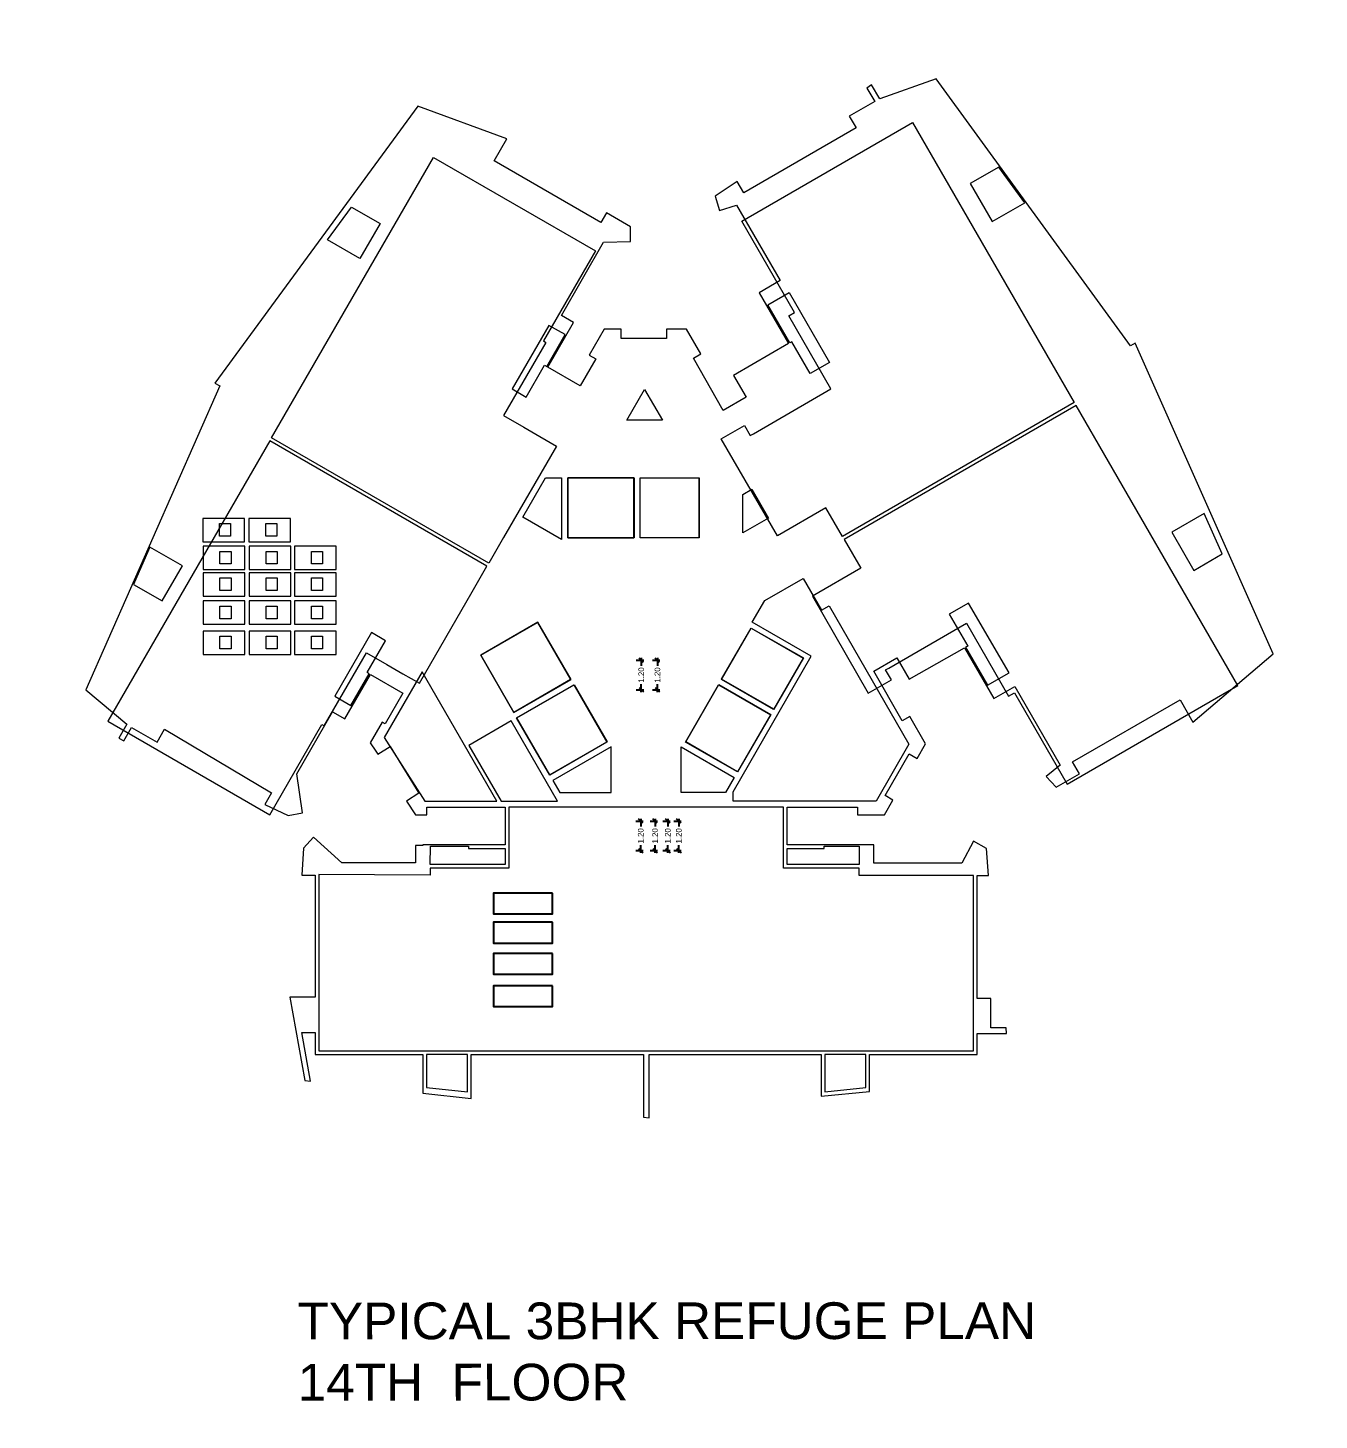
# Model space of a CAD drawing. Header units: metres. Extents: x 256329 to 886268, y -249371 to 355.
# Drawn here: x 287235.4 to 287288.1, y -936.4 to -879.6 of the extents above; entities that cross this region are included whole.
import ezdxf

# ---------------------------------------------------------------- set-up
doc = ezdxf.new("R2010")
doc.units = ezdxf.units.M
doc.header["$MEASUREMENT"] = 0
doc.header["$PDMODE"] = 35
doc.linetypes.add('DASHED', pattern=[0.75, 0.5, -0.25])
doc.layers.get('0').update_dxf_attribs({"lineweight": 18})
doc.layers.get('Defpoints').update_dxf_attribs({"lineweight": 20})
doc.layers.add('A_TEXT', color=4, linetype='Continuous', lineweight=0, transparency=0.3)
doc.layers.add('BLK_2_FLR_19_BATH', color=14, linetype='DASHED', lineweight=9, plot=False)
doc.layers.add('BLK_2_FLR_19_BLT_UP_AREA', color=7, linetype='Continuous', true_color=0x995f4c)
doc.layers.add('BLK_2_FLR_19_LIFT_4', color=7, linetype='Continuous', true_color=0x995f4c)
for name, color, linetype, lineweight in [('BLK_2_FLR_19_BLT_UP_AREA_DEDUCT', 14, 'DASHED', 9), ('BLK_2_FLR_19_CARPET_AREA', 14, 'DASHED', 9), ('BLK_2_FLR_19_EXIT_WIDTH_DOOR', 7, 'Continuous', 0), ('BLK_2_FLR_19_EXIT_WIDTH_STAIR', 7, 'Continuous', 0), ('BLK_2_FLR_19_LIFT_1', 1, 'Continuous', 0), ('BLK_2_FLR_19_LIFT_2', 1, 'Continuous', 0), ('BLK_2_FLR_19_LIFT_3', 14, 'DASHED', 9)]:
    doc.layers.add(name, color=color, linetype=linetype, lineweight=lineweight)
doc.layers.add('BLK_2_FLR_19_FAR_AREA_DEDUCT', color=7, linetype='Continuous')
doc.layers.add('BLK_2_FLR_19_UNITFA', color=5, linetype='Continuous')
for name, color, linetype, plot in [('BLK_2_FLR_19_LIFT_5', 2, 'Continuous', False), ('BLK_2_FLR_19_LIFT_6', 2, 'Continuous', False), ('BLK_2_FLR_19_WATER_CLOSET', 2, 'Continuous', False)]:
    doc.layers.add(name, color=color, linetype=linetype, plot=plot)
doc.styles.add('Arial', font='arial.ttf')
doc.styles.get("Standard").update_dxf_attribs({"font": 'arial.ttf'})
doc.dimstyles.new('METRIC DIM', dxfattribs={"dimtxt": 0.23, "dimasz": 0.18, "dimexe": 0.1, "dimexo": 0.1, "dimgap": 0.09, "dimtad": 0, "dimzin": 0, "dimdsep": 46, "dimtxsty": 'Standard', "dimblk": 'OBLIQUE', "dimcen": 0, "dimdle": 0.1, "dimclrd": 147, "dimclre": 147, "dimclrt": 7, "dimadec": 0, "dimazin": 0, "dimtfac": 1, "dimtofl": 0, "dimtmove": 0, "dimatfit": 2, "dimfxl": 0.125, "dimtolj": 1, "dimtzin": 0, "dimarcsym": 0})

# ---------------------------------------------------------------- blocks, each defined once
blk = doc.blocks.new('_Oblique')
at = {"color": 0, "linetype": 'ByBlock', "lineweight": -2}
blk.add_line((-0.5, -0.5), (0.5, 0.5), dxfattribs=at)
blk = doc.blocks.new('*D1664')
at = {"layer": 'BLK_2_FLR_19_EXIT_WIDTH_DOOR', "color": 147, "lineweight": -2, "transparency": 16777216}
for p, q in [((287260.197513, -911.973835), (287260.504576, -911.973835)), ((287260.404576, -911.873835), (287260.404576, -912.197135)), ((287260.404576, -913.275435), (287260.404576, -912.952135)), ((287260.197513, -913.175435), (287260.504576, -913.175435))]:
    blk.add_line(p, q, dxfattribs=at)
at = {"layer": 'Defpoints', "color": 0, "transparency": 16777216}
for p in [(287260.097513, -911.973835), (287260.097513, -913.175435), (287260.404576, -913.175435)]:
    blk.add_point(p, dxfattribs=at)
at = {"layer": 'BLK_2_FLR_19_EXIT_WIDTH_DOOR', "color": 147, "lineweight": -2, "transparency": 16777216, "xscale": 0.18, "yscale": 0.18, "zscale": 0.18}
for p, rotation in [((287260.404576, -911.973835), 90), ((287260.404576, -913.175435), 270)]:
    blk.add_blockref('_Oblique', p, dxfattribs=dict(at, rotation=rotation))
at = {"layer": 'BLK_2_FLR_19_EXIT_WIDTH_DOOR', "color": 7, "transparency": 16777216, "insert": (287260.404576, -912.574635), "char_height": 0.23, "attachment_point": 5, "rotation": 90}
blk.add_mtext('\\A1;1.20', dxfattribs=at)
blk = doc.blocks.new('*D1665')
at = {"layer": 'BLK_2_FLR_19_EXIT_WIDTH_DOOR', "color": 147, "lineweight": -2, "transparency": 16777216}
for p, q in [((287260.782421, -911.973835), (287261.089484, -911.973835)), ((287260.989484, -911.873835), (287260.989484, -912.197135)), ((287260.989484, -913.275435), (287260.989484, -912.952135)), ((287260.782421, -913.175435), (287261.089484, -913.175435))]:
    blk.add_line(p, q, dxfattribs=at)
at = {"layer": 'Defpoints', "color": 0, "transparency": 16777216}
for p in [(287260.682421, -911.973835), (287260.682421, -913.175435), (287260.989484, -913.175435)]:
    blk.add_point(p, dxfattribs=at)
at = {"layer": 'BLK_2_FLR_19_EXIT_WIDTH_DOOR', "color": 147, "lineweight": -2, "transparency": 16777216, "xscale": 0.18, "yscale": 0.18, "zscale": 0.18}
for p, rotation in [((287260.989484, -911.973835), 90), ((287260.989484, -913.175435), 270)]:
    blk.add_blockref('_Oblique', p, dxfattribs=dict(at, rotation=rotation))
at = {"layer": 'BLK_2_FLR_19_EXIT_WIDTH_DOOR', "color": 7, "transparency": 16777216, "insert": (287260.989484, -912.574635), "char_height": 0.23, "attachment_point": 5, "rotation": 90}
blk.add_mtext('\\A1;1.20', dxfattribs=at)
blk = doc.blocks.new('*D1666')
at = {"layer": 'BLK_2_FLR_19_EXIT_WIDTH_DOOR', "color": 147, "lineweight": -2, "transparency": 16777216}
for p, q in [((287261.302988, -911.973835), (287261.610052, -911.973835)), ((287261.510052, -911.873835), (287261.510052, -912.197135)), ((287261.510052, -913.275435), (287261.510052, -912.952135)), ((287261.302988, -913.175435), (287261.610052, -913.175435))]:
    blk.add_line(p, q, dxfattribs=at)
at = {"layer": 'Defpoints', "color": 0, "transparency": 16777216}
for p in [(287261.202988, -911.973835), (287261.202988, -913.175435), (287261.510052, -913.175435)]:
    blk.add_point(p, dxfattribs=at)
at = {"layer": 'BLK_2_FLR_19_EXIT_WIDTH_DOOR', "color": 147, "lineweight": -2, "transparency": 16777216, "xscale": 0.18, "yscale": 0.18, "zscale": 0.18}
for p, rotation in [((287261.510052, -911.973835), 90), ((287261.510052, -913.175435), 270)]:
    blk.add_blockref('_Oblique', p, dxfattribs=dict(at, rotation=rotation))
at = {"layer": 'BLK_2_FLR_19_EXIT_WIDTH_DOOR', "color": 7, "transparency": 16777216, "insert": (287261.510052, -912.574635), "char_height": 0.23, "attachment_point": 5, "rotation": 90}
blk.add_mtext('\\A1;1.20', dxfattribs=at)
blk = doc.blocks.new('*D1667')
at = {"layer": 'BLK_2_FLR_19_EXIT_WIDTH_DOOR', "color": 147, "lineweight": -2, "transparency": 16777216}
for p, q in [((287261.753367, -911.973835), (287262.060431, -911.973835)), ((287261.960431, -911.873835), (287261.960431, -912.197135)), ((287261.960431, -913.275435), (287261.960431, -912.952135)), ((287261.753367, -913.175435), (287262.060431, -913.175435))]:
    blk.add_line(p, q, dxfattribs=at)
at = {"layer": 'Defpoints', "color": 0, "transparency": 16777216}
for p in [(287261.653367, -911.973835), (287261.653367, -913.175435), (287261.960431, -913.175435)]:
    blk.add_point(p, dxfattribs=at)
at = {"layer": 'BLK_2_FLR_19_EXIT_WIDTH_DOOR', "color": 147, "lineweight": -2, "transparency": 16777216, "xscale": 0.18, "yscale": 0.18, "zscale": 0.18}
for p, rotation in [((287261.960431, -911.973835), 90), ((287261.960431, -913.175435), 270)]:
    blk.add_blockref('_Oblique', p, dxfattribs=dict(at, rotation=rotation))
at = {"layer": 'BLK_2_FLR_19_EXIT_WIDTH_DOOR', "color": 7, "transparency": 16777216, "insert": (287261.960431, -912.574635), "char_height": 0.23, "attachment_point": 5, "rotation": 90}
blk.add_mtext('\\A1;1.20', dxfattribs=at)
blk = doc.blocks.new('*D1668')
at = {"layer": 'BLK_2_FLR_19_EXIT_WIDTH_STAIR', "color": 147, "lineweight": -2, "transparency": 16777216}
for p, q in [((287260.878729, -905.405859), (287261.185792, -905.405859)), ((287261.085792, -905.305859), (287261.085792, -905.629159)), ((287260.878729, -906.607459), (287261.185792, -906.607459)), ((287261.085792, -906.707459), (287261.085792, -906.384159))]:
    blk.add_line(p, q, dxfattribs=at)
at = {"layer": 'Defpoints', "color": 0, "transparency": 16777216}
for p in [(287260.778729, -905.405859), (287260.778729, -906.607459), (287261.085792, -906.607459)]:
    blk.add_point(p, dxfattribs=at)
at = {"layer": 'BLK_2_FLR_19_EXIT_WIDTH_STAIR', "color": 147, "lineweight": -2, "transparency": 16777216, "xscale": 0.18, "yscale": 0.18, "zscale": 0.18}
for p, rotation in [((287261.085792, -905.405859), 90), ((287261.085792, -906.607459), 270)]:
    blk.add_blockref('_Oblique', p, dxfattribs=dict(at, rotation=rotation))
at = {"layer": 'BLK_2_FLR_19_EXIT_WIDTH_STAIR', "color": 7, "transparency": 16777216, "insert": (287261.085792, -906.006659), "char_height": 0.23, "attachment_point": 5, "rotation": 90}
blk.add_mtext('\\A1;1.20', dxfattribs=at)
blk = doc.blocks.new('*D1669')
at = {"layer": 'BLK_2_FLR_19_EXIT_WIDTH_STAIR', "color": 147, "lineweight": -2, "transparency": 16777216}
for p, q in [((287260.217783, -905.405859), (287260.524847, -905.405859)), ((287260.424847, -905.305859), (287260.424847, -905.629159)), ((287260.217783, -906.607459), (287260.524847, -906.607459)), ((287260.424847, -906.707459), (287260.424847, -906.384159))]:
    blk.add_line(p, q, dxfattribs=at)
at = {"layer": 'Defpoints', "color": 0, "transparency": 16777216}
for p in [(287260.117783, -905.405859), (287260.117783, -906.607459), (287260.424847, -906.607459)]:
    blk.add_point(p, dxfattribs=at)
at = {"layer": 'BLK_2_FLR_19_EXIT_WIDTH_STAIR', "color": 147, "lineweight": -2, "transparency": 16777216, "xscale": 0.18, "yscale": 0.18, "zscale": 0.18}
for p, rotation in [((287260.424847, -905.405859), 90), ((287260.424847, -906.607459), 270)]:
    blk.add_blockref('_Oblique', p, dxfattribs=dict(at, rotation=rotation))
at = {"layer": 'BLK_2_FLR_19_EXIT_WIDTH_STAIR', "color": 7, "transparency": 16777216, "insert": (287260.424847, -906.006659), "char_height": 0.23, "attachment_point": 5, "rotation": 90}
blk.add_mtext('\\A1;1.20', dxfattribs=at)

msp = doc.modelspace()

# ---------------------------------------------------------------- linework, layer by layer
at = {"layer": 'BLK_2_FLR_19_BATH', "color": 3, "linetype": 'ByBlock', "lineweight": 9}
for points in [[(287242.516193, -900.566003), (287244.217993, -900.566003), (287244.217993, -899.612167), (287242.516193, -899.612167)], [(287244.399595, -900.566003), (287246.101395, -900.566003), (287246.101395, -899.612167), (287244.399595, -899.612167)], [(287242.53374, -901.699085), (287244.23554, -901.699085), (287244.23554, -900.745248), (287242.53374, -900.745248)], [(287244.417142, -901.699085), (287246.118942, -901.699085), (287246.118942, -900.745248), (287244.417142, -900.745248)], [(287246.26545, -901.699085), (287247.96725, -901.699085), (287247.96725, -900.745248), (287246.26545, -900.745248)], [(287242.53374, -902.784954), (287244.23554, -902.784954), (287244.23554, -901.831118), (287242.53374, -901.831118)], [(287244.417142, -902.784954), (287246.118942, -902.784954), (287246.118942, -901.831118), (287244.417142, -901.831118)], [(287246.26545, -902.784954), (287247.96725, -902.784954), (287247.96725, -901.831118), (287246.26545, -901.831118)], [(287242.53374, -903.93456), (287244.23554, -903.93456), (287244.23554, -902.980723), (287242.53374, -902.980723)], [(287244.417142, -903.93456), (287246.118942, -903.93456), (287246.118942, -902.980723), (287244.417142, -902.980723)], [(287246.26545, -903.93456), (287247.96725, -903.93456), (287247.96725, -902.980723), (287246.26545, -902.980723)], [(287242.53374, -905.166785), (287244.23554, -905.166785), (287244.23554, -904.212949), (287242.53374, -904.212949)], [(287244.417142, -905.166785), (287246.118942, -905.166785), (287246.118942, -904.212949), (287244.417142, -904.212949)], [(287246.26545, -905.166785), (287247.96725, -905.166785), (287247.96725, -904.212949), (287246.26545, -904.212949)]]:
    msp.add_lwpolyline(points, close=True, dxfattribs=at)
at = {"layer": 'BLK_2_FLR_19_BLT_UP_AREA', "color": 14, "linetype": 'ByBlock', "lineweight": 9, "elevation": 0.042641}
msp.add_lwpolyline([(287259.987642, -887.706619), (287259.003875, -887.138495), (287258.779146, -887.5277), (287254.415549, -885.00791), (287254.935202, -884.109357), (287251.295212, -882.783439), (287243.014675, -894.083375), (287243.210919, -894.196607), (287237.745714, -906.607512), (287239.419676, -908.020401), (287239.088814, -908.592429), (287239.296036, -908.693537), (287239.613151, -908.145872), (287240.652874, -908.749952), (287240.956451, -908.223382), (287245.332806, -910.814222), (287245.057937, -911.290185), (287246.01005, -911.748815), (287246.598215, -911.630326), (287246.354511, -910.0469), (287247.819191, -907.511749), (287248.314787, -907.798005), (287249.363504, -905.981575), (287250.686014, -906.745126), (287249.962133, -908.002381), (287249.842059, -907.933156), (287249.358776, -908.771036), (287249.582512, -909.118571), (287249.663623, -909.243242), (287250.172018, -908.929588), (287251.348127, -910.837958), (287250.841557, -911.159527), (287251.201099, -911.716781), (287251.675513, -911.71678), (287251.675513, -911.407892), (287254.865551, -911.407892), (287254.865681, -912.940232), (287251.511162, -912.940231), (287251.511162, -912.968403), (287251.211033, -912.968424), (287251.211061, -913.678763), (287248.197482, -913.678882), (287247.038526, -912.634503), (287246.635473, -913.078952), (287246.559145, -914.178146), (287247.111161, -914.178209), (287247.1112, -919.169336), (287246.069903, -919.16937), (287246.684313, -922.568117), (287246.922705, -922.59392), (287246.562566, -920.599629), (287247.111162, -920.599593), (287247.111162, -921.50038), (287251.5111, -921.501006), (287251.511162, -923.089365), (287253.481255, -923.302113), (287253.481545, -921.500369), (287260.511041, -921.499408), (287260.512173, -924.060848), (287260.742143, -924.085739), (287260.74232, -921.500357), (287267.77271, -921.499912), (287267.772625, -923.201162), (287269.742513, -923.016764), (287269.743648, -921.499822), (287274.142194, -921.500334), (287274.142566, -920.649173), (287274.72503, -920.649078), (287275.341279, -920.649043), (287275.322261, -920.419032), (287274.693835, -920.419073), (287274.693178, -919.219826), (287274.142513, -919.219826), (287274.142514, -914.198672), (287274.602418, -914.199414), (287274.516362, -913.091063), (287273.996707, -912.791131), (287273.509438, -913.691391), (287269.924103, -913.691881), (287269.924069, -912.941835), (287266.388251, -912.94203), (287266.387867, -911.406138), (287269.258973, -911.406117), (287269.258796, -911.712264), (287270.358924, -911.712429), (287270.703308, -911.115991), (287270.378977, -910.928716), (287271.367014, -909.226517), (287271.691371, -909.412265), (287272.033229, -908.820776), (287271.385715, -907.697285), (287271.082473, -907.872056), (287269.924538, -905.849951), (287270.861026, -905.306605), (287271.365863, -906.180138), (287273.624406, -904.898752), (287274.820546, -906.972541), (287275.677896, -906.47704), (287277.537041, -909.683131), (287276.952813, -910.147944), (287277.368292, -910.587452), (287278.317159, -910.039066), (287278.039898, -909.559325), (287282.425591, -907.02472), (287282.946936, -907.926818), (287286.23452, -905.142812), (287280.591656, -892.450136), (287280.396734, -892.562786), (287272.462248, -881.665441), (287270.162222, -882.48372), (287269.832667, -881.913358), (287269.641307, -882.042025), (287269.958688, -882.591431), (287268.91972, -883.191887), (287269.194866, -883.667969), (287264.612038, -886.316554), (287264.336651, -885.848167), (287263.439118, -886.451471), (287263.622335, -887.041204), (287264.316372, -886.816289), (287266.099997, -889.902544), (287265.241935, -890.39844), (287266.442155, -892.471114), (287264.194276, -893.770952), (287264.709382, -894.662254), (287263.771974, -895.204007), (287262.551953, -893.070905), (287262.855194, -892.896135), (287262.272359, -891.884867), (287261.456895, -891.886221), (287261.456677, -892.261099), (287259.59822, -892.261132), (287259.59822, -891.886105), (287258.90949, -891.884874), (287258.299812, -892.941821), (287258.567912, -893.096562), (287257.93218, -894.197677), (287256.607912, -893.433108), (287257.658737, -891.612986), (287257.162251, -891.327036), (287258.889224, -888.337266), (287259.986058, -888.307157)], close=True, dxfattribs=at)
at = {"layer": 'BLK_2_FLR_19_BLT_UP_AREA_DEDUCT', "color": 14, "linetype": 'ByBlock', "lineweight": 9}
for points, elevation in [([(287275.023951, -885.268696), (287273.859597, -885.938437), (287274.757866, -887.492735), (287276.084533, -886.725242)], 0.042641), ([(287249.75962, -887.573997), (287248.935166, -889.003244), (287247.608304, -888.237178), (287248.589384, -886.898358)], 0.042641), ([(287265.586864, -890.892089), (287266.463302, -890.385565), (287268.112404, -893.239048), (287267.323373, -893.695049), (287266.572496, -892.395787), (287266.485485, -892.446101)], 0.042641), ([(287257.315247, -892.10794), (287256.657236, -891.728245), (287255.156669, -894.327295), (287255.728002, -894.657155), (287256.478433, -893.358345), (287256.564616, -893.408101)], 0.042641), ([(287259.832712, -895.606873), (287260.559292, -894.347691), (287261.286294, -895.606509)], 0.042641), ([(287257.171248, -900.468826), (287255.585055, -899.559635), (287256.510607, -897.957842), (287257.171036, -897.957676)], 0.042641), ([(287260.121035, -897.956938), (287257.421035, -897.956379), (287257.421648, -900.407614), (287260.121648, -900.406938)], 0.042641), ([(287262.771648, -900.406275), (287260.375331, -900.406275), (287260.375331, -897.956875), (287262.771648, -897.956875)], 0.042641), ([(287265.615612, -899.597789), (287264.573992, -900.199392), (287264.57249, -898.629194), (287264.940625, -898.417022)], 0.042641), ([(287283.416937, -899.412693), (287282.091515, -900.177925), (287282.987864, -901.733319), (287284.150697, -901.061452)], 0.042641), ([(287241.690382, -901.551554), (287240.363551, -900.785434), (287239.694351, -902.305131), (287240.860581, -902.977641)], 0.042641), ([(287275.441455, -905.920697), (287273.792901, -903.068161), (287273.00387, -903.524162), (287273.754747, -904.823424), (287273.667724, -904.873718), (287274.56542, -906.426991)], -0.042641), ([(287257.539862, -906.197317), (287255.219593, -907.535804), (287253.87773, -905.193807), (287256.187417, -903.86046)], 0.042641), ([(287249.983257, -904.607326), (287249.411909, -904.277462), (287247.911899, -906.875585), (287248.569749, -907.255558), (287249.319431, -905.9561), (287249.233254, -905.906383)], 0.042641), ([(287265.825819, -907.413993), (287263.704162, -906.190281), (287264.914336, -904.0946), (287267.03663, -905.318679)], 0.042641), ([(287254.527492, -911.157892), (287251.477658, -905.878382), (287249.928794, -908.560141), (287251.583764, -911.157891)], 0.042641), ([(287259.024308, -908.746639), (287256.685973, -910.096524), (287255.336088, -907.758189), (287257.674423, -906.408304)], 0.042641), ([(287264.351358, -909.967845), (287262.229009, -908.745094), (287263.579154, -906.406783), (287265.701447, -907.629628)], 0.042641), ([(287255.119299, -907.8827), (287253.387325, -908.882799), (287254.701038, -911.157892), (287257.010576, -911.157892)], 0.042641), ([(287259.198492, -908.934752), (287256.810962, -910.313037), (287257.097168, -910.807847), (287259.198524, -910.80781)], 0.042641), ([(287264.222979, -910.190183), (287263.867218, -910.806325), (287262.056969, -910.807751), (287262.056487, -908.933907)], 0.042641), ([(287254.865616, -913.740219), (287251.811444, -913.740219), (287251.812831, -912.990832), (287253.36562, -912.9907), (287253.365629, -913.091208), (287254.865616, -913.09121)], 0.042641), ([(287253.331255, -921.500911), (287251.661997, -921.50161), (287251.661161, -922.852335), (287253.332539, -923.033284)], 0.042641)]:
    msp.add_lwpolyline(points, close=True, dxfattribs=dict(at, elevation=elevation))
for points in [[(287269.324006, -912.990822), (287269.32409, -913.740219), (287266.388059, -913.74022), (287266.388059, -913.090232), (287267.888046, -913.090233), (287267.888055, -912.9907)], [(287269.592514, -921.50172), (287267.92242, -921.50172), (287267.92242, -923.033145), (287269.592514, -922.852335)]]:
    msp.add_lwpolyline(points, close=True, dxfattribs=at)
at = {"layer": 'BLK_2_FLR_19_CARPET_AREA', "color": 14, "linetype": 'ByBlock', "lineweight": 9, "elevation": 0.042641}
for points in [[(287268.638332, -900.347382), (287267.961934, -899.176944), (287265.984674, -900.320257), (287263.693452, -896.365499), (287264.636317, -895.820617), (287264.871778, -896.228024), (287265.001651, -896.152971), (287268.169252, -894.322409), (287266.445725, -891.339955), (287266.687297, -891.200354), (287264.535516, -887.476832), (287271.505291, -883.448989), (287278.108261, -894.874803), (287268.638332, -900.347382)], [(287254.800427, -900.397017), (287254.200434, -901.436232), (287245.331734, -896.315876), (287251.941961, -884.867449), (287258.555613, -888.686822), (287256.430619, -892.366477), (287256.528623, -892.423061), (287254.803606, -895.410828), (287255.63476, -895.890701), (287255.63476, -895.890701), (287256.284281, -896.265704), (287256.284281, -896.265704), (287256.960312, -896.655993), (287254.800427, -900.397017)], [(287268.713448, -900.477361), (287269.389868, -901.647787), (287267.412064, -902.790159), (287269.694719, -906.749868), (287270.637573, -906.204967), (287270.402134, -905.797547), (287270.532006, -905.722491), (287273.699574, -903.891872), (287275.423211, -906.874262), (287275.664778, -906.734652), (287277.816698, -910.458093), (287284.7864, -906.430124), (287278.183187, -895.004451), (287268.713448, -900.477361)], [(287253.525442, -902.605352), (287254.12546, -901.566151), (287245.256734, -896.44578), (287238.6472, -907.894607), (287245.261694, -911.712523), (287247.385878, -908.032399), (287247.483883, -908.088981), (287249.208861, -905.101192), (287250.04002, -905.581057), (287250.04002, -905.581057), (287250.689541, -905.956059), (287250.689541, -905.956059), (287251.365556, -906.346376), (287253.525442, -902.605352)]]:
    msp.add_lwpolyline(points, close=True, dxfattribs=at)
at = {"layer": 'BLK_2_FLR_19_FAR_AREA_DEDUCT', "color": 14, "linetype": 'ByBlock', "lineweight": 9, "elevation": 0.042641}
for points in [[(287270.013755, -911.154792), (287264.171468, -911.156254), (287264.171384, -910.779506), (287267.364955, -905.242533), (287264.96049, -903.854554), (287265.47676, -902.964547), (287267.0412, -902.062926), (287267.788746, -903.358745), (287268.091987, -903.183974), (287271.344481, -908.827318)], [(287266.238059, -911.407935), (287255.015616, -911.407935), (287255.015616, -913.89022), (287251.811204, -913.89022), (287251.811171, -914.178748), (287247.261161, -914.150458), (287247.262566, -920.599583), (287247.261162, -921.350398), (287251.512328, -921.358349), (287273.9922, -921.350353), (287273.992512, -914.19843), (287269.324141, -914.198954), (287269.324107, -913.89022), (287266.238058, -913.89022)]]:
    msp.add_lwpolyline(points, close=True, dxfattribs=at)
at = {"layer": 'BLK_2_FLR_19_LIFT_1', "color": 1, "linetype": 'ByBlock', "lineweight": 9, "elevation": -0.038814}
msp.add_lwpolyline([(287260.133665, -900.401031), (287257.433052, -900.401031), (287257.433052, -897.951706), (287260.133665, -897.951706)], close=True, dxfattribs=at)
at = {"layer": 'BLK_2_FLR_19_LIFT_2', "color": 1, "linetype": 'ByBlock', "lineweight": 9, "elevation": -0.038814}
msp.add_lwpolyline([(287262.783052, -900.399692), (287260.382439, -900.399692), (287260.382439, -897.950293), (287262.783052, -897.950293)], close=True, dxfattribs=at)
at = {"layer": 'BLK_2_FLR_19_LIFT_3', "color": 1, "linetype": 'ByBlock', "lineweight": 9, "elevation": 0.078183}
msp.add_lwpolyline([(287264.919836, -904.098024), (287267.04693, -905.311459), (287265.837544, -907.408277), (287263.704565, -906.176672)], close=True, dxfattribs=at)
at = {"layer": 'BLK_2_FLR_19_LIFT_4', "color": 1, "linetype": 'ByBlock', "lineweight": 9, "elevation": -0.038814}
msp.add_lwpolyline([(287262.239577, -908.735637), (287263.591538, -906.398501), (287265.712851, -907.624279), (287264.36089, -909.961415)], close=True, dxfattribs=at)
at = {"layer": 'BLK_2_FLR_19_LIFT_5', "color": 1, "linetype": 'ByBlock', "lineweight": 9, "elevation": -0.038814}
msp.add_lwpolyline([(287255.347491, -907.751606), (287257.685826, -906.401721), (287259.035711, -908.740056), (287256.697376, -910.089941)], close=True, dxfattribs=at)
at = {"layer": 'BLK_2_FLR_19_LIFT_6', "color": 2, "linetype": 'ByBlock', "lineweight": 9, "elevation": 0.042641}
msp.add_lwpolyline([(287256.203933, -903.850925), (287253.87773, -905.193807), (287255.227614, -907.532142), (287257.556379, -906.187782)], close=True, dxfattribs=at)
at = {"layer": 'BLK_2_FLR_19_UNITFA', "color": 5}
for points in [[(287256.800101, -914.915701), (287254.394019, -914.915701), (287254.394019, -915.766423), (287256.800101, -915.766423)], [(287256.800101, -916.105436), (287254.394019, -916.105436), (287254.394019, -916.956158), (287256.800101, -916.956158)], [(287256.800101, -917.375432), (287254.394019, -917.375432), (287254.394019, -918.226154), (287256.800101, -918.226154)], [(287256.800101, -918.69736), (287254.394019, -918.69736), (287254.394019, -919.548082), (287256.800101, -919.548082)]]:
    msp.add_lwpolyline(points, close=True, dxfattribs=at)
at = {"layer": 'BLK_2_FLR_19_WATER_CLOSET', "color": 3, "linetype": 'ByBlock', "lineweight": 9}
for points in [[(287243.204999, -899.823726), (287243.657597, -899.823726), (287243.657597, -900.340086), (287243.204999, -900.340086)], [(287245.088401, -899.823726), (287245.541, -899.823726), (287245.541, -900.340086), (287245.088401, -900.340086)], [(287243.222546, -900.956808), (287243.675145, -900.956808), (287243.675145, -901.473168), (287243.222546, -901.473168)], [(287245.105949, -900.956808), (287245.558547, -900.956808), (287245.558547, -901.473168), (287245.105949, -901.473168)], [(287246.954257, -900.956808), (287247.406855, -900.956808), (287247.406855, -901.473168), (287246.954257, -901.473168)], [(287243.222546, -902.042677), (287243.675145, -902.042677), (287243.675145, -902.559037), (287243.222546, -902.559037)], [(287245.105949, -902.042677), (287245.558547, -902.042677), (287245.558547, -902.559037), (287245.105949, -902.559037)], [(287246.954257, -902.042677), (287247.406855, -902.042677), (287247.406855, -902.559037), (287246.954257, -902.559037)], [(287243.222546, -903.192283), (287243.675145, -903.192283), (287243.675145, -903.708643), (287243.222546, -903.708643)], [(287245.105949, -903.192283), (287245.558547, -903.192283), (287245.558547, -903.708643), (287245.105949, -903.708643)], [(287246.954257, -903.192283), (287247.406855, -903.192283), (287247.406855, -903.708643), (287246.954257, -903.708643)], [(287243.222546, -904.424508), (287243.675145, -904.424508), (287243.675145, -904.940869), (287243.222546, -904.940869)], [(287245.105949, -904.424508), (287245.558547, -904.424508), (287245.558547, -904.940869), (287245.105949, -904.940869)], [(287246.954257, -904.424508), (287247.406855, -904.424508), (287247.406855, -904.940869), (287246.954257, -904.940869)]]:
    msp.add_lwpolyline(points, close=True, dxfattribs=at)

# ---------------------------------------------------------------- texts
at = {"layer": 'A_TEXT', "lineweight": 0, "insert": (287246.394004, -935.658597, 0.81762), "char_height": 1.5, "width": 38.917378, "attachment_point": 7, "rotation": 0.0323051, "style": 'Arial'}
msp.add_mtext('TYPICAL 3BHK REFUGE PLAN \\P14TH  FLOOR', dxfattribs=at)

# ---------------------------------------------------------------- dimensions: what is measured, and where the dimension line sits
at = {"layer": 'BLK_2_FLR_19_EXIT_WIDTH_DOOR', "color": 1}
for base, p1, p2, picture, middle in [((287260.404576, -913.175435), (287260.097513, -911.973835), (287260.097513, -913.175435), '*D1664', (287260.404576, -912.574635)), ((287260.989484, -913.175435), (287260.682421, -911.973835), (287260.682421, -913.175435), '*D1665', (287260.989484, -912.574635)), ((287261.510052, -913.175435), (287261.202988, -911.973835), (287261.202988, -913.175435), '*D1666', (287261.510052, -912.574635)), ((287261.960431, -913.175435), (287261.653367, -911.973835), (287261.653367, -913.175435), '*D1667', (287261.960431, -912.574635))]:
    dim = msp.add_linear_dim(base=base, p1=p1, p2=p2, angle=90, dimstyle='METRIC DIM', override={"dimfxl": 0.18}, dxfattribs=at)
    dim.commit()
    dim.dimension.update_dxf_attribs({"geometry": picture, "text_midpoint": middle})
at = {"layer": 'BLK_2_FLR_19_EXIT_WIDTH_STAIR', "color": 7}
for base, p1, p2, picture, middle in [((287260.424847, -906.607459, -0.081455), (287260.117783, -905.405859, -0.081455), (287260.117783, -906.607459, -0.081455), '*D1669', (287260.424847, -906.006659, -0.081455)), ((287261.085792, -906.607459, -0.081455), (287260.778729, -905.405859, -0.081455), (287260.778729, -906.607459, -0.081455), '*D1668', (287261.085792, -906.006659, -0.081455))]:
    dim = msp.add_linear_dim(base=base, p1=p1, p2=p2, angle=90, dimstyle='METRIC DIM', override={"dimfxl": 0.18}, dxfattribs=at)
    dim.commit()
    dim.dimension.update_dxf_attribs({"geometry": picture, "text_midpoint": middle})

doc.saveas('drawing.dxf')
